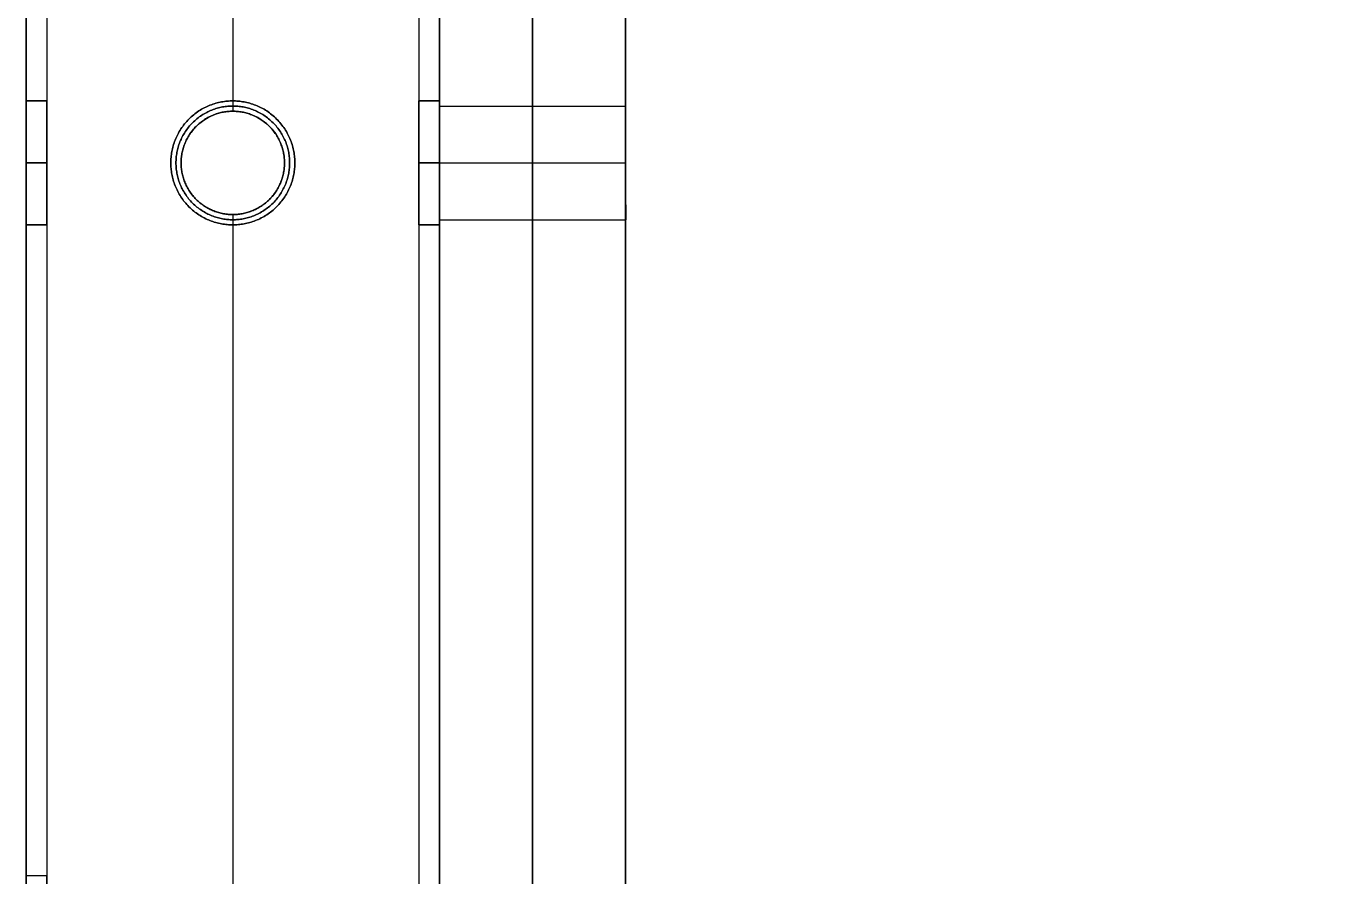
# Model space of a CAD drawing. Header units: millimetres. Extents: x -6529 to 809, y -8611 to 207.
# Drawn here: x -507 to -381.2, y 42.9 to 125.1 of the extents above; entities that cross this region are included whole.
import ezdxf

# ---------------------------------------------------------------- set-up
doc = ezdxf.new("R2010")
doc.units = ezdxf.units.MM
doc.header["$MEASUREMENT"] = 0
doc.layers.add('platen', color=7, linetype='Continuous', true_color=0x007f00)
doc.layers.add('staal', color=5, linetype='Continuous', true_color=0x0000ff)

# ---------------------------------------------------------------- blocks, each defined once
blk = doc.blocks.new('plaat base')
at = {"layer": 'platen'}
for p, q in [((20, -32), (20, -32, 18)), ((14.5, -37.5), (14.5, -37.5, 18)), ((25.5, -37.5), (25.5, -37.5, 18)), ((20, -43), (20, -43, 18))]:
    blk.add_line(p, q, dxfattribs=at)
for points in [[(0, 0), (0, -150), (0, -300)], [(0, 0, 18), (0, -150, 18), (0, -300, 18)], [(0, 0, 9), (0, -150, 9), (0, -300, 9)]]:
    blk.add_open_spline(points, degree=2, dxfattribs=at)
for points in [[(25.5, -37.5), (25.5, -43), (20, -43), (14.5, -43), (14.5, -37.5), (14.5, -32), (20, -32), (25.5, -32), (25.5, -37.5)], [(25.5, -37.5, 18), (25.5, -43, 18), (20, -43, 18), (14.5, -43, 18), (14.5, -37.5, 18), (14.5, -32, 18), (20, -32, 18), (25.5, -32, 18), (25.5, -37.5, 18)]]:
    blk.add_rational_spline(points, [1, 0.707106781187, 1, 0.707106781187, 1, 0.707106781187, 1, 0.707106781187, 1], degree=2, knots=[-31.415927, -31.415927, -31.415927, -23.561945, -23.561945, -15.707963, -15.707963, -7.853982, -7.853982, 0, 0, 0], dxfattribs=at)
blk = doc.blocks.new('top plaat')
at = {"layer": 'platen'}
for p, q in [((20, -50), (20, -50, 18)), ((14.5, -55.5), (14.5, -55.5, 18)), ((25.5, -55.5), (25.5, -55.5, 18)), ((20, -61), (20, -61, 18))]:
    blk.add_line(p, q, dxfattribs=at)
for points in [[(0, 0), (0, -309), (0, -618), (0, -927), (0, -1236)], [(0, 0, 18), (0, -309, 18), (0, -618, 18), (0, -927, 18), (0, -1236, 18)], [(0, 0, 9), (0, -309, 9), (0, -618, 9), (0, -927, 9), (0, -1236, 9)]]:
    blk.add_open_spline(points, degree=2, knots=[4655.052018, 4655.052018, 4655.052018, 5274.345164, 5274.345164, 5893.638309, 5893.638309, 5893.638309], dxfattribs=at)
for points, knots in [([(25.5, -55.5), (25.5, -61), (20, -61), (14.5, -61), (14.5, -55.5), (14.5, -50), (20, -50), (25.5, -50), (25.5, -55.5)], [-31.415927, -31.415927, -31.415927, -23.561945, -23.561945, -15.707963, -15.707963, -7.853982, -7.853982, 0, 0, 0]), ([(25.5, -55.5, 18), (25.5, -61, 18), (20, -61, 18), (14.5, -61, 18), (14.5, -55.5, 18), (14.5, -50, 18), (20, -50, 18), (25.5, -50, 18), (25.5, -55.5, 18)], [-31.415927, -31.415927, -31.415927, -23.561945, -23.561945, -15.707963, -15.707963, -7.853982, -7.853982, 0, 0, 0]), ([(25.5, -55.5, 9), (25.5, -50, 9), (20, -50, 9), (14.5, -50, 9), (14.5, -55.5, 9), (14.5, -61, 9), (20, -61, 9), (25.5, -61, 9), (25.5, -55.5, 9)], [0, 0, 0, 7.853982, 7.853982, 15.707963, 15.707963, 23.561945, 23.561945, 31.415927, 31.415927, 31.415927])]:
    blk.add_rational_spline(points, [1, 0.707106781187, 1, 0.707106781187, 1, 0.707106781187, 1, 0.707106781187, 1], degree=2, knots=knots, dxfattribs=at)
blk = doc.blocks.new('plaat laag')
at = {"layer": 'platen'}
for p, q in [((-0.3, -90, 638), (17.7, -90.06, 638)), ((-0.32, -95.5, 643.5), (17.68, -95.56, 643.5)), ((-0.32, -95.5, 632.5), (17.68, -95.56, 632.5)), ((-0.33, -101, 638), (17.67, -101.06, 638))]:
    blk.add_line(p, q, dxfattribs=at)
for points in [[(-1.18, -358), (-0.59, -179), (0, 0)], [(7.82, -358.03), (8.41, -179.03), (9, -0.03)], [(16.82, -358.06), (17.41, -179.06), (18, -0.06)], [(-0.19, -58, 300), (-2.18, -658, 300), (-4.16, -1257.99, 300)], [(-0.19, -58, 658), (-0.69, -208, 658), (-1.18, -358, 658)], [(8.81, -58.03, 658), (8.31, -208.03, 658), (7.82, -358.03, 658)], [(17.81, -58.06, 300), (15.82, -658.06, 300), (13.84, -1258.05, 300)], [(17.81, -58.06, 658), (17.31, -208.06, 658), (16.82, -358.06, 658)]]:
    blk.add_open_spline(points, degree=2, dxfattribs=at)
for points in [[(-0.32, -95.5, 643.5), (-0.3, -90, 643.5), (-0.3, -90, 638), (-0.3, -90, 632.5), (-0.32, -95.5, 632.5), (-0.33, -101, 632.5), (-0.33, -101, 638), (-0.33, -101, 643.5), (-0.32, -95.5, 643.5)], [(17.68, -95.56, 643.5), (17.7, -90.06, 643.5), (17.7, -90.06, 638), (17.7, -90.06, 632.5), (17.68, -95.56, 632.5), (17.67, -101.06, 632.5), (17.67, -101.06, 638), (17.67, -101.06, 643.5), (17.68, -95.56, 643.5)]]:
    blk.add_rational_spline(points, [1, 0.707106781187, 1, 0.707106781187, 1, 0.707106781187, 1, 0.707106781187, 1], degree=2, knots=[-31.415927, -31.415927, -31.415927, -23.561945, -23.561945, -15.707963, -15.707963, -7.853982, -7.853982, 0, 0, 0], dxfattribs=at)

msp = doc.modelspace()

# ---------------------------------------------------------------- linework, layer by layer
at = {"layer": 'staal'}
for p, q in [((-506.97, 117.87, 20), (-504.97, 117.87, 20)), ((-504.97, 117.87, 696), (-506.97, 117.87, 696)), ((-486.97, 117.87, 38), (-486.97, 117.87, 40)), ((-486.97, 117.87), (-486.97, 117.87, 2)), ((-468.97, 117.87, 20), (-466.97, 117.87, 20)), ((-466.97, 117.87, 696), (-468.97, 117.87, 696)), ((-486.97, 116.87, 714), (-486.97, 116.87, 716)), ((-486.97, 116.87, 676), (-486.97, 116.87, 678)), ((-506.97, 111.87, 14), (-504.97, 111.87, 14)), ((-506.97, 111.87, 26), (-504.97, 111.87, 26)), ((-504.97, 111.87, 690), (-506.97, 111.87, 690)), ((-504.97, 111.87, 702), (-506.97, 111.87, 702)), ((-492.97, 111.87, 38), (-492.97, 111.87, 40)), ((-492.97, 111.87), (-492.97, 111.87, 2)), ((-491.97, 111.87, 714), (-491.97, 111.87, 716)), ((-491.97, 111.87, 676), (-491.97, 111.87, 678)), ((-481.97, 111.87, 676), (-481.97, 111.87, 678)), ((-481.97, 111.87, 714), (-481.97, 111.87, 716)), ((-480.97, 111.87, 38), (-480.97, 111.87, 40)), ((-480.97, 111.87), (-480.97, 111.87, 2)), ((-468.97, 111.87, 14), (-466.97, 111.87, 14)), ((-468.97, 111.87, 26), (-466.97, 111.87, 26)), ((-466.97, 111.87, 690), (-468.97, 111.87, 690)), ((-466.97, 111.87, 702), (-468.97, 111.87, 702)), ((-506.97, 105.87, 20), (-504.97, 105.87, 20)), ((-504.97, 105.87, 696), (-506.97, 105.87, 696)), ((-486.97, 106.87, 714), (-486.97, 106.87, 716)), ((-486.97, 106.87, 676), (-486.97, 106.87, 678)), ((-486.97, 105.87, 38), (-486.97, 105.87, 40)), ((-486.97, 105.87), (-486.97, 105.87, 2)), ((-468.97, 105.87, 20), (-466.97, 105.87, 20)), ((-466.97, 105.87, 696), (-468.97, 105.87, 696)), ((-504.97, 42.87, 696), (-506.97, 42.87, 696))]:
    msp.add_line(p, q, dxfattribs=at)
for points in [[(-506.97, 207.37), (809.03, 207.37), (809.03, -1108.63), (-506.97, -1108.63)], [(-466.97, 167.37), (769.03, 167.37), (769.03, -1068.63), (-466.97, -1068.63)]]:
    msp.add_lwpolyline(points, close=True, dxfattribs=at)
for centre in [(-486.97, 111.87, 676), (-486.97, 111.87, 715), (-486.97, 111.87, 677)]:
    msp.add_circle(centre, 5, dxfattribs=at)
for points in [[(-506.97, 207.37), (-506.97, -450.63), (-506.97, -1108.63)], [(-506.97, 207.37, 40), (-506.97, -450.63, 40), (-506.97, -1108.63, 40)], [(-506.97, 207.37, 20), (-506.97, 162.62, 20), (-506.97, 117.87, 20)], [(-506.97, 207.37, 676), (-506.97, -450.63, 676), (-506.97, -1108.63, 676)], [(-506.97, 207.37, 716), (-506.97, -450.63, 716), (-506.97, -1108.63, 716)], [(-506.97, 207.37, 696), (-506.97, 162.62, 696), (-506.97, 117.87, 696)], [(-504.97, 205.37, 38), (-504.97, -450.63, 38), (-504.97, -1106.63, 38)], [(-504.97, 205.37, 2), (-504.97, -450.63, 2), (-504.97, -1106.63, 2)], [(-504.97, 205.37, 20), (-504.97, 161.62, 20), (-504.97, 117.87, 20)], [(-504.97, 205.37, 714), (-504.97, -450.63, 714), (-504.97, -1106.63, 714)], [(-504.97, 205.37, 678), (-504.97, -450.63, 678), (-504.97, -1106.63, 678)], [(-504.97, 205.37, 696), (-504.97, 161.62, 696), (-504.97, 117.87, 696)], [(-486.97, 187.37, 40), (-486.97, 152.62, 40), (-486.97, 117.87, 40)], [(-486.97, 187.37, 38), (-486.97, 152.62, 38), (-486.97, 117.87, 38)], [(-486.97, 187.37, 2), (-486.97, 152.62, 2), (-486.97, 117.87, 2)], [(-486.97, 187.37), (-486.97, 152.62), (-486.97, 117.87)], [(-486.97, 187.37, 716), (-486.97, 152.12, 716), (-486.97, 116.87, 716)], [(-486.97, 187.37, 714), (-486.97, 152.12, 714), (-486.97, 116.87, 714)], [(-486.97, 187.37, 678), (-486.97, 152.12, 678), (-486.97, 116.87, 678)], [(-486.97, 187.37, 676), (-486.97, 152.12, 676), (-486.97, 116.87, 676)], [(-468.97, 169.37, 38), (-468.97, -450.63, 38), (-468.97, -1070.63, 38)], [(-468.97, 169.37, 2), (-468.97, -450.63, 2), (-468.97, -1070.63, 2)], [(-468.97, 169.37, 20), (-468.97, 143.62, 20), (-468.97, 117.87, 20)], [(-468.97, 169.37, 714), (-468.97, -450.63, 714), (-468.97, -1070.63, 714)], [(-468.97, 169.37, 678), (-468.97, -450.63, 678), (-468.97, -1070.63, 678)], [(-468.97, 169.37, 696), (-468.97, 143.62, 696), (-468.97, 117.87, 696)], [(-466.97, 167.37), (-466.97, -450.63), (-466.97, -1068.63)], [(-466.97, 167.37, 40), (-466.97, -450.63, 40), (-466.97, -1068.63, 40)], [(-466.97, 167.37, 20), (-466.97, 142.62, 20), (-466.97, 117.87, 20)], [(-466.97, 167.37, 676), (-466.97, -450.63, 676), (-466.97, -1068.63, 676)], [(-466.97, 167.37, 716), (-466.97, -450.63, 716), (-466.97, -1068.63, 716)], [(-466.97, 167.37, 696), (-466.97, 142.62, 696), (-466.97, 117.87, 696)], [(-506.97, 105.87, 20), (-506.97, 74.37, 20), (-506.97, 42.87, 20)], [(-506.97, 105.87, 696), (-506.97, 74.37, 696), (-506.97, 42.87, 696)], [(-504.97, 105.87, 20), (-504.97, 74.37, 20), (-504.97, 42.87, 20)], [(-504.97, 105.87, 696), (-504.97, 74.37, 696), (-504.97, 42.87, 696)], [(-486.97, 106.87, 716), (-486.97, 74.37, 716), (-486.97, 41.87, 716)], [(-486.97, 106.87, 714), (-486.97, 74.37, 714), (-486.97, 41.87, 714)], [(-486.97, 106.87, 678), (-486.97, 74.37, 678), (-486.97, 41.87, 678)], [(-486.97, 106.87, 676), (-486.97, 74.37, 676), (-486.97, 41.87, 676)], [(-486.97, 105.87, 40), (-486.97, 74.37, 40), (-486.97, 42.87, 40)], [(-486.97, 105.87, 38), (-486.97, 74.37, 38), (-486.97, 42.87, 38)], [(-486.97, 105.87, 2), (-486.97, 74.37, 2), (-486.97, 42.87, 2)], [(-486.97, 105.87), (-486.97, 74.37), (-486.97, 42.87)], [(-468.97, 105.87, 20), (-468.97, 74.37, 20), (-468.97, 42.87, 20)], [(-468.97, 105.87, 696), (-468.97, 74.37, 696), (-468.97, 42.87, 696)], [(-466.97, 105.87, 20), (-466.97, 74.37, 20), (-466.97, 42.87, 20)], [(-466.97, 105.87, 696), (-466.97, 74.37, 696), (-466.97, 42.87, 696)]]:
    msp.add_open_spline(points, degree=2, dxfattribs=at)
for points, knots in [([(-506.97, 111.87, 14), (-506.97, 117.87, 14), (-506.97, 117.87, 20), (-506.97, 117.87, 26), (-506.97, 111.87, 26), (-506.97, 105.87, 26), (-506.97, 105.87, 20), (-506.97, 105.87, 14), (-506.97, 111.87, 14)], [0, 0, 0, 7.853982, 7.853982, 15.707963, 15.707963, 23.561945, 23.561945, 31.415927, 31.415927, 31.415927]), ([(-506.97, 111.87, 690), (-506.97, 117.87, 690), (-506.97, 117.87, 696), (-506.97, 117.87, 702), (-506.97, 111.87, 702), (-506.97, 105.87, 702), (-506.97, 105.87, 696), (-506.97, 105.87, 690), (-506.97, 111.87, 690)], [0, 0, 0, 7.853982, 7.853982, 15.707963, 15.707963, 23.561945, 23.561945, 31.415927, 31.415927, 31.415927]), ([(-504.97, 111.87, 14), (-504.97, 105.87, 14), (-504.97, 105.87, 20), (-504.97, 105.87, 26), (-504.97, 111.87, 26), (-504.97, 117.87, 26), (-504.97, 117.87, 20), (-504.97, 117.87, 14), (-504.97, 111.87, 14)], [-31.415927, -31.415927, -31.415927, -23.561945, -23.561945, -15.707963, -15.707963, -7.853982, -7.853982, 0, 0, 0]), ([(-504.97, 111.87, 690), (-504.97, 105.87, 690), (-504.97, 105.87, 696), (-504.97, 105.87, 702), (-504.97, 111.87, 702), (-504.97, 117.87, 702), (-504.97, 117.87, 696), (-504.97, 117.87, 690), (-504.97, 111.87, 690)], [-31.415927, -31.415927, -31.415927, -23.561945, -23.561945, -15.707963, -15.707963, -7.853982, -7.853982, 0, 0, 0]), ([(-480.97, 111.87, 40), (-480.97, 105.87, 40), (-486.97, 105.87, 40), (-492.97, 105.87, 40), (-492.97, 111.87, 40), (-492.97, 117.87, 40), (-486.97, 117.87, 40), (-480.97, 117.87, 40), (-480.97, 111.87, 40)], [-31.415927, -31.415927, -31.415927, -23.561945, -23.561945, -15.707963, -15.707963, -7.853982, -7.853982, 0, 0, 0]), ([(-480.97, 111.87, 38), (-480.97, 117.87, 38), (-486.97, 117.87, 38), (-492.97, 117.87, 38), (-492.97, 111.87, 38), (-492.97, 105.87, 38), (-486.97, 105.87, 38), (-480.97, 105.87, 38), (-480.97, 111.87, 38)], [0, 0, 0, 7.853982, 7.853982, 15.707963, 15.707963, 23.561945, 23.561945, 31.415927, 31.415927, 31.415927]), ([(-480.97, 111.87, 2), (-480.97, 105.87, 2), (-486.97, 105.87, 2), (-492.97, 105.87, 2), (-492.97, 111.87, 2), (-492.97, 117.87, 2), (-486.97, 117.87, 2), (-480.97, 117.87, 2), (-480.97, 111.87, 2)], [-31.415927, -31.415927, -31.415927, -23.561945, -23.561945, -15.707963, -15.707963, -7.853982, -7.853982, 0, 0, 0]), ([(-480.97, 111.87), (-480.97, 117.87), (-486.97, 117.87), (-492.97, 117.87), (-492.97, 111.87), (-492.97, 105.87), (-486.97, 105.87), (-480.97, 105.87), (-480.97, 111.87)], [0, 0, 0, 7.853982, 7.853982, 15.707963, 15.707963, 23.561945, 23.561945, 31.415927, 31.415927, 31.415927]), ([(-468.97, 111.87, 14), (-468.97, 117.87, 14), (-468.97, 117.87, 20), (-468.97, 117.87, 26), (-468.97, 111.87, 26), (-468.97, 105.87, 26), (-468.97, 105.87, 20), (-468.97, 105.87, 14), (-468.97, 111.87, 14)], [0, 0, 0, 7.853982, 7.853982, 15.707963, 15.707963, 23.561945, 23.561945, 31.415927, 31.415927, 31.415927]), ([(-468.97, 111.87, 690), (-468.97, 117.87, 690), (-468.97, 117.87, 696), (-468.97, 117.87, 702), (-468.97, 111.87, 702), (-468.97, 105.87, 702), (-468.97, 105.87, 696), (-468.97, 105.87, 690), (-468.97, 111.87, 690)], [0, 0, 0, 7.853982, 7.853982, 15.707963, 15.707963, 23.561945, 23.561945, 31.415927, 31.415927, 31.415927]), ([(-466.97, 111.87, 14), (-466.97, 105.87, 14), (-466.97, 105.87, 20), (-466.97, 105.87, 26), (-466.97, 111.87, 26), (-466.97, 117.87, 26), (-466.97, 117.87, 20), (-466.97, 117.87, 14), (-466.97, 111.87, 14)], [-31.415927, -31.415927, -31.415927, -23.561945, -23.561945, -15.707963, -15.707963, -7.853982, -7.853982, 0, 0, 0]), ([(-466.97, 111.87, 690), (-466.97, 105.87, 690), (-466.97, 105.87, 696), (-466.97, 105.87, 702), (-466.97, 111.87, 702), (-466.97, 117.87, 702), (-466.97, 117.87, 696), (-466.97, 117.87, 690), (-466.97, 111.87, 690)], [-31.415927, -31.415927, -31.415927, -23.561945, -23.561945, -15.707963, -15.707963, -7.853982, -7.853982, 0, 0, 0]), ([(-481.97, 111.87, 716), (-481.97, 106.87, 716), (-486.97, 106.87, 716), (-491.97, 106.87, 716), (-491.97, 111.87, 716), (-491.97, 116.87, 716), (-486.97, 116.87, 716), (-481.97, 116.87, 716), (-481.97, 111.87, 716)], [-31.415927, -31.415927, -31.415927, -23.561945, -23.561945, -15.707963, -15.707963, -7.853982, -7.853982, 0, 0, 0]), ([(-481.97, 111.87, 714), (-481.97, 116.87, 714), (-486.97, 116.87, 714), (-491.97, 116.87, 714), (-491.97, 111.87, 714), (-491.97, 106.87, 714), (-486.97, 106.87, 714), (-481.97, 106.87, 714), (-481.97, 111.87, 714)], [0, 0, 0, 7.853982, 7.853982, 15.707963, 15.707963, 23.561945, 23.561945, 31.415927, 31.415927, 31.415927]), ([(-481.97, 111.87, 678), (-481.97, 106.87, 678), (-486.97, 106.87, 678), (-491.97, 106.87, 678), (-491.97, 111.87, 678), (-491.97, 116.87, 678), (-486.97, 116.87, 678), (-481.97, 116.87, 678), (-481.97, 111.87, 678)], [-31.415927, -31.415927, -31.415927, -23.561945, -23.561945, -15.707963, -15.707963, -7.853982, -7.853982, 0, 0, 0]), ([(-506.97, 36.87, 690), (-506.97, 42.87, 690), (-506.97, 42.87, 696), (-506.97, 42.87, 702), (-506.97, 36.87, 702), (-506.97, 30.87, 702), (-506.97, 30.87, 696), (-506.97, 30.87, 690), (-506.97, 36.87, 690)], [0, 0, 0, 7.853982, 7.853982, 15.707963, 15.707963, 23.561945, 23.561945, 31.415927, 31.415927, 31.415927]), ([(-504.97, 36.87, 690), (-504.97, 30.87, 690), (-504.97, 30.87, 696), (-504.97, 30.87, 702), (-504.97, 36.87, 702), (-504.97, 42.87, 702), (-504.97, 42.87, 696), (-504.97, 42.87, 690), (-504.97, 36.87, 690)], [-31.415927, -31.415927, -31.415927, -23.561945, -23.561945, -15.707963, -15.707963, -7.853982, -7.853982, 0, 0, 0])]:
    msp.add_rational_spline(points, [1, 0.707106781187, 1, 0.707106781187, 1, 0.707106781187, 1, 0.707106781187, 1], degree=2, knots=knots, dxfattribs=at)

# ---------------------------------------------------------------- block references
at = {"layer": 'platen'}
for name, p in [('plaat base', (-506.97, 149.37, 40)), ('top plaat', (-506.97, 167.37, 716))]:
    msp.add_blockref(name, p, dxfattribs=at)
at = {"layer": 'platen', "rotation": 0.1894193054011234}
msp.add_blockref('plaat laag', (-466.97, 207.37, 58), dxfattribs=at)

doc.saveas('drawing.dxf')
